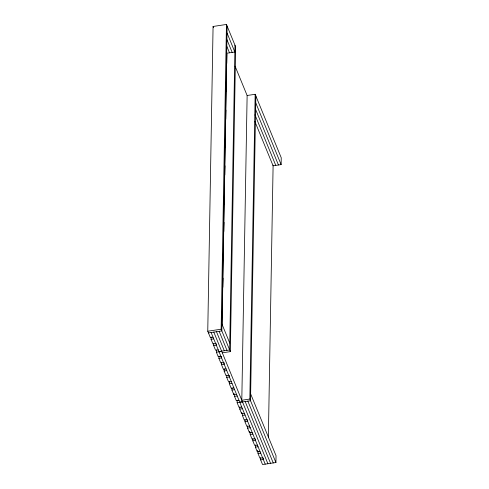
<?xml version="1.0" encoding="UTF-8"?>
<svg xmlns="http://www.w3.org/2000/svg" width="489" height="489" viewBox="0 0 489 489"><rect width="100%" height="100%" fill="white"/><g stroke="black" fill="none" stroke-linecap="round" stroke-linejoin="round"><path stroke-width="0.73" d="M213.039 337.178L210.362 337.581L207.758 331.23L213.076 26.467L226.45 24.45L235.661 46.858L230.343 351.622L222.318 352.832M215.649 343.522L212.972 343.926L211.052 339.262L211.095 336.97M218.259 349.873L215.582 350.277L213.662 345.607L213.705 343.321M216.364 343.675L216.34 345.203L213.662 345.607M220.869 356.224L218.192 356.628L216.389 352.239L216.425 349.947M223.479 362.569L220.802 362.972L218.883 358.309L218.925 356.016M230.343 351.622L221.132 329.213L226.45 24.45M227.141 26.131L221.823 330.894L208.448 332.911M221.584 356.377L221.56 357.905L218.883 358.309M222.079 325.179L226.823 53.258M226.083 368.92L223.412 369.323L221.493 364.653L221.529 362.361M222.367 315.533L222.526 306.365M222.862 287.269L223.021 278.107M223.339 259.775L223.51 249.842M223.834 231.511L223.993 222.342M224.31 204.011L224.488 194.084M224.818 174.989L224.977 165.82M225.301 147.489L225.46 138.326M225.79 119.23L225.955 110.062M226.285 90.966L226.444 81.804M226.768 63.472L226.927 54.303M224.194 362.722L224.17 364.25L221.493 364.653M228.693 375.271L226.022 375.674L224.103 371.004L224.139 368.712M231.303 381.616L228.626 382.019L226.713 377.349L226.749 375.063M234.971 45.177L229.653 349.941L218.95 351.554L211.12 332.508M229.414 375.424L229.384 376.946L226.713 377.349M233.913 387.966L231.236 388.37L229.317 383.7L229.359 381.408M236.523 394.311L233.846 394.715L231.927 390.051L231.969 387.759M233.846 394.715L233.876 393.187M239.017 400.381L236.34 400.784L234.537 396.396L234.579 394.103M241.743 407.013L239.066 407.416L237.147 402.747L237.189 400.454M244.347 413.358L241.676 413.761L239.757 409.091L239.793 406.805M235.087 66.198L247.128 95.502L241.804 400.259L249.836 399.048L275.924 462.533L262.55 464.55L260.631 459.88L260.668 457.588M241.676 413.761L241.7 412.233M246.957 419.709L244.286 420.112L242.367 415.442L242.403 413.15M249.567 426.053L246.89 426.457L244.977 421.793L245.013 419.501M247.678 419.862L247.648 421.39L244.977 421.793M252.177 432.404L249.5 432.808L247.581 428.138L247.623 425.846M249.836 399.048L255.154 94.285L247.128 95.496M249.5 432.808L249.531 431.28M255.845 95.966L250.527 400.729L237.147 402.747M254.787 438.755L252.11 439.159L250.191 434.489L250.234 432.197M257.397 445.1L254.72 445.503L252.801 440.84L252.844 438.547M255.502 438.908L255.478 440.43L252.801 440.84M260.007 451.451L257.33 451.854L255.411 447.184L255.454 444.892M257.33 451.854L257.355 450.326M262.611 457.796L259.94 458.199L258.021 453.535L258.058 451.243M263.333 457.949L263.302 459.477L260.631 459.88M268.351 437.771L273.113 165.086M275.924 462.533L276.047 455.705L250.643 393.902M254.916 121.559L273.1 165.808L281.126 164.597L281.242 157.77L255.154 94.285M226.823 53.215L234.848 52.005L227.024 32.959M207.758 331.23L221.132 329.213M211.052 339.262L213.73 338.859M216.389 352.239L221.737 351.432M224.103 371.004L226.774 370.601M229.317 383.7L231.994 383.297M231.927 390.051L234.604 389.647M234.537 396.396L237.214 395.992M242.385 401.658L239.708 402.062L219.066 351.835M239.757 409.091L242.434 408.688M242.367 415.442L245.038 415.039M247.581 428.138L250.258 427.734M250.191 434.489L252.868 434.085M255.411 447.184L258.088 446.781M258.021 453.535L260.698 453.132M255.723 102.794L281.126 164.597M226.67 39.004L232.177 52.409M255.356 108.815L278.449 165.001M226.603 45.758L229.5 52.812M254.989 114.836L275.778 165.404M213.076 26.467L213.534 27.586M221.945 324.066L229.769 343.113M219.145 331.297L226.975 350.344M247.85 401.133L273.247 462.936M216.474 331.701L224.298 350.747M245.172 401.536L270.576 463.34M213.797 332.104L267.899 463.743M239.824 402.343L265.221 464.147"/></g></svg>
